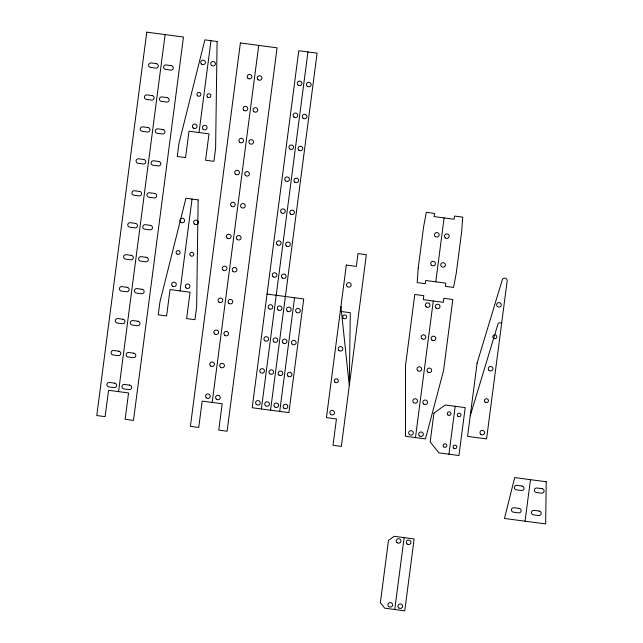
<?xml version="1.0" encoding="UTF-8"?>
<svg xmlns="http://www.w3.org/2000/svg" width="643" height="643" viewBox="0 0 643 643"><rect width="100%" height="100%" fill="white"/><g stroke="black" fill="none" stroke-linecap="round" stroke-linejoin="round"><path stroke-width="0.96" d="M118.561 391.619L165.114 34.585M199.008 132.538L210.984 40.686M180.056 290.909L192.032 199.057M212.182 402.438L258.727 45.404M261.388 408.972L307.941 51.938M270.558 410.194L317.112 53.16L298.762 50.717L252.209 407.75L288.908 412.629L303.729 298.947L267.038 294.068M279.737 411.407L294.558 297.725M415.474 437.57L433.278 300.988M435.777 281.819L444.112 217.921M394.746 609.524L404.125 537.636M448.935 454.207L455.188 406.28M525.05 521.2L530.467 479.662M470.234 415.812L497.979 323.959A1.68 1.607 9.1 0 1 499.804 322.826L501.669 323.075M340.292 311.381L350.298 312.715L349.286 385.535L340.919 306.59M405.516 365.554L405.46 436.243L425.481 438.904L443.549 370.609L452.817 299.517L443.807 298.32L443.292 302.314L423.271 299.654L423.793 295.667L414.783 294.47L405.516 365.554M198.14 199.869L196.654 306.751L194.966 319.7L186.623 318.598L190.063 292.235L170.049 289.575L166.609 315.938L158.266 314.829L159.954 301.872L185.923 198.245L198.14 199.869M217.093 41.498L215.606 148.38L213.918 161.337L205.575 160.228L209.015 133.865L189.002 131.204L185.562 157.567L177.219 156.458L178.915 143.502L204.876 39.874L217.093 41.498M546.228 481.76L545.642 523.932L504.458 518.459L514.705 477.572L546.228 481.76M418.223 268.107L417.178 282.599L425.353 283.684L425.77 280.485L445.792 283.145L445.374 286.344L453.548 287.429L456.257 273.162L461.666 231.625L462.711 217.141L454.537 216.056L454.119 219.247L434.105 216.587L434.523 213.396L426.349 212.311L423.641 226.577L418.223 268.107M146.765 32.15L96.772 415.539L105.114 416.648L108.554 390.293L128.568 392.953L125.128 419.308L133.471 420.418L183.464 37.029L146.765 32.15M240.386 42.96L190.392 426.357L198.735 427.466L202.167 401.103L222.189 403.764L218.749 430.127L227.092 431.228L277.077 47.839L240.386 42.96M346.328 265.061L326.443 417.612L336.45 418.947L333.01 445.302L341.353 446.411L366.349 254.716L358.006 253.607L356.343 266.387L346.328 265.061M388.485 540.433L380.359 602.732L384.739 608.19L404.76 610.85L414.132 538.963L394.111 536.302L388.485 540.433M433.921 413.208L430.175 441.958L438.928 452.873L458.949 455.533L465.194 407.614L445.181 404.953L433.921 413.208M477.106 363.094L467.557 436.364L486.574 438.896L507.166 280.911A2.524 2.419 9.1 0 0 505.173 278.218A2.524 2.419 9.1 0 0 502.247 279.874L477.106 363.094M156.233 63.633L151.234 62.974A2.355 2.259 9.1 0 0 148.605 64.895A2.355 2.259 9.1 0 0 150.647 67.443L155.654 68.11A2.355 2.259 9.1 0 0 158.274 66.181A2.355 2.259 9.1 0 0 156.233 63.633M171.247 65.634L166.24 64.967A2.355 2.259 9.1 0 0 163.619 66.888A2.355 2.259 9.1 0 0 165.661 69.436L170.66 70.103A2.355 2.259 9.1 0 0 173.288 68.174A2.355 2.259 9.1 0 0 171.247 65.634M152.069 95.582L147.062 94.923A2.355 2.259 9.1 0 0 144.434 96.844A2.355 2.259 9.1 0 0 146.483 99.392L151.483 100.059A2.355 2.259 9.1 0 0 154.111 98.13A2.355 2.259 9.1 0 0 152.069 95.582M167.084 97.583L162.076 96.916A2.355 2.259 9.1 0 0 159.448 98.837A2.355 2.259 9.1 0 0 161.497 101.385L166.497 102.052A2.355 2.259 9.1 0 0 169.125 100.123A2.355 2.259 9.1 0 0 167.084 97.583M147.906 127.531L142.899 126.872A2.355 2.259 9.1 0 0 140.27 128.793A2.355 2.259 9.1 0 0 142.312 131.341L147.319 132.008A2.355 2.259 9.1 0 0 149.948 130.079A2.355 2.259 9.1 0 0 147.906 127.531M162.912 129.532L157.913 128.865A2.355 2.259 9.1 0 0 155.284 130.794A2.355 2.259 9.1 0 0 157.326 133.334L162.333 134.001A2.355 2.259 9.1 0 0 164.962 132.072A2.355 2.259 9.1 0 0 162.912 129.532M143.735 159.48L138.735 158.821A2.355 2.259 9.1 0 0 136.107 160.742A2.355 2.259 9.1 0 0 138.149 163.29L143.156 163.957A2.355 2.259 9.1 0 0 145.784 162.028A2.355 2.259 9.1 0 0 143.735 159.48M158.749 161.481L153.741 160.814A2.355 2.259 9.1 0 0 151.121 162.743A2.355 2.259 9.1 0 0 153.163 165.283L158.17 165.95A2.355 2.259 9.1 0 0 160.79 164.021A2.355 2.259 9.1 0 0 158.749 161.481M139.571 191.429L134.564 190.77A2.355 2.259 9.1 0 0 131.944 192.691A2.355 2.259 9.1 0 0 133.985 195.239L138.984 195.906A2.355 2.259 9.1 0 0 141.613 193.977A2.355 2.259 9.1 0 0 139.571 191.429M154.585 193.43L149.578 192.763A2.355 2.259 9.1 0 0 146.95 194.692A2.355 2.259 9.1 0 0 148.999 197.232L153.998 197.899A2.355 2.259 9.1 0 0 156.627 195.978A2.355 2.259 9.1 0 0 154.585 193.43M135.408 223.386L130.4 222.719A2.355 2.259 9.1 0 0 127.772 224.64A2.355 2.259 9.1 0 0 129.822 227.188L134.821 227.855A2.355 2.259 9.1 0 0 137.449 225.926A2.355 2.259 9.1 0 0 135.408 223.386M150.414 225.38L145.414 224.712A2.355 2.259 9.1 0 0 142.786 226.641A2.355 2.259 9.1 0 0 144.828 229.181L149.835 229.848A2.355 2.259 9.1 0 0 152.463 227.927A2.355 2.259 9.1 0 0 150.414 225.38M131.236 255.335L126.237 254.668A2.355 2.259 9.1 0 0 123.609 256.589A2.355 2.259 9.1 0 0 125.65 259.137L130.658 259.804A2.355 2.259 9.1 0 0 133.286 257.875A2.355 2.259 9.1 0 0 131.236 255.335M146.25 257.329L141.251 256.661A2.355 2.259 9.1 0 0 138.623 258.59A2.355 2.259 9.1 0 0 140.664 261.138L145.672 261.797A2.355 2.259 9.1 0 0 148.292 259.876A2.355 2.259 9.1 0 0 146.25 257.329M127.073 287.284L122.074 286.617A2.355 2.259 9.1 0 0 119.445 288.546A2.355 2.259 9.1 0 0 121.487 291.086L126.494 291.753A2.355 2.259 9.1 0 0 129.114 289.824A2.355 2.259 9.1 0 0 127.073 287.284M142.087 289.278L137.08 288.611A2.355 2.259 9.1 0 0 134.451 290.54A2.355 2.259 9.1 0 0 136.501 293.087L141.5 293.747A2.355 2.259 9.1 0 0 144.128 291.826A2.355 2.259 9.1 0 0 142.087 289.278M122.909 319.233L117.902 318.566A2.355 2.259 9.1 0 0 115.274 320.495A2.355 2.259 9.1 0 0 117.323 323.035L122.323 323.702A2.355 2.259 9.1 0 0 124.951 321.773A2.355 2.259 9.1 0 0 122.909 319.233M137.923 321.227L132.916 320.56A2.355 2.259 9.1 0 0 130.288 322.489A2.355 2.259 9.1 0 0 132.329 325.036L137.337 325.696A2.355 2.259 9.1 0 0 139.965 323.775A2.355 2.259 9.1 0 0 137.923 321.227M118.746 351.182L113.739 350.515A2.355 2.259 9.1 0 0 111.11 352.444A2.355 2.259 9.1 0 0 113.152 354.984L118.159 355.651A2.355 2.259 9.1 0 0 120.788 353.73A2.355 2.259 9.1 0 0 118.746 351.182M133.752 353.176L128.753 352.509A2.355 2.259 9.1 0 0 126.124 354.438A2.355 2.259 9.1 0 0 128.166 356.986L133.173 357.645A2.355 2.259 9.1 0 0 135.802 355.724A2.355 2.259 9.1 0 0 133.752 353.176M114.575 383.132L109.575 382.464A2.355 2.259 9.1 0 0 106.947 384.393A2.355 2.259 9.1 0 0 108.988 386.933L113.996 387.6A2.355 2.259 9.1 0 0 116.624 385.679A2.355 2.259 9.1 0 0 114.575 383.132M129.589 385.125L124.581 384.458A2.355 2.259 9.1 0 0 121.961 386.387A2.355 2.259 9.1 0 0 124.003 388.935L129.002 389.594A2.355 2.259 9.1 0 0 131.63 387.673A2.355 2.259 9.1 0 0 129.589 385.125M522.003 486.012L516.996 485.352A2.355 2.259 9.1 0 0 514.368 487.273A2.355 2.259 9.1 0 0 516.417 489.821L521.417 490.488A2.355 2.259 9.1 0 0 524.045 488.559A2.355 2.259 9.1 0 0 522.003 486.012M542.017 488.672L537.018 488.013A2.355 2.259 9.1 0 0 534.389 489.934A2.355 2.259 9.1 0 0 536.431 492.482L541.438 493.149A2.355 2.259 9.1 0 0 544.058 491.22A2.355 2.259 9.1 0 0 542.017 488.672M519.086 508.38L514.078 507.713A2.355 2.259 9.1 0 0 511.458 509.642A2.355 2.259 9.1 0 0 513.5 512.19L518.499 512.857A2.355 2.259 9.1 0 0 521.127 510.928A2.355 2.259 9.1 0 0 519.086 508.38M539.099 511.04L534.1 510.373A2.355 2.259 9.1 0 0 531.472 512.302A2.355 2.259 9.1 0 0 533.513 514.85L538.521 515.509A2.355 2.259 9.1 0 0 541.149 513.588A2.355 2.259 9.1 0 0 539.099 511.04M206.355 397.856A2.355 2.259 9.1 0 0 210.213 396.651A2.355 2.259 9.1 0 0 207.142 394.03A2.355 2.259 9.1 0 0 206.355 397.856M248.013 78.366A2.355 2.259 9.1 0 0 251.871 77.152A2.355 2.259 9.1 0 0 248.801 74.54A2.355 2.259 9.1 0 0 248.013 78.366M194.403 224.005A2.355 2.259 9.1 0 0 198.261 222.791A2.355 2.259 9.1 0 0 195.199 220.179A2.355 2.259 9.1 0 0 194.403 224.005M190.457 255.713A2.017 1.937 9.1 0 0 193.768 254.676A2.017 1.937 9.1 0 0 191.14 252.434A2.017 1.937 9.1 0 0 190.457 255.713M186.068 287.903A2.355 2.259 9.1 0 0 189.934 286.698A2.355 2.259 9.1 0 0 186.864 284.077A2.355 2.259 9.1 0 0 186.068 287.903M172.396 286.087A2.355 2.259 9.1 0 0 176.254 284.873A2.355 2.259 9.1 0 0 173.184 282.261A2.355 2.259 9.1 0 0 172.396 286.087M176.785 253.897A2.017 1.937 9.1 0 0 180.088 252.86A2.017 1.937 9.1 0 0 177.46 250.617A2.017 1.937 9.1 0 0 176.785 253.897M180.723 222.189A2.355 2.259 9.1 0 0 184.581 220.975A2.355 2.259 9.1 0 0 181.519 218.363A2.355 2.259 9.1 0 0 180.723 222.189M203.188 129.291A2.355 2.259 9.1 0 0 207.046 128.078A2.355 2.259 9.1 0 0 203.984 125.465A2.355 2.259 9.1 0 0 203.188 129.291M207.576 97.101A2.017 1.937 9.1 0 0 210.888 96.064A2.017 1.937 9.1 0 0 208.26 93.822A2.017 1.937 9.1 0 0 207.576 97.101M211.523 65.393A2.355 2.259 9.1 0 0 215.381 64.179A2.355 2.259 9.1 0 0 212.311 61.567A2.355 2.259 9.1 0 0 211.523 65.393M201.516 64.059A2.355 2.259 9.1 0 0 205.374 62.853A2.355 2.259 9.1 0 0 202.304 60.233A2.355 2.259 9.1 0 0 201.516 64.059M197.57 95.767A2.017 1.937 9.1 0 0 200.873 94.73A2.017 1.937 9.1 0 0 198.245 92.488A2.017 1.937 9.1 0 0 197.57 95.767M193.181 127.957A2.355 2.259 9.1 0 0 197.039 126.751A2.355 2.259 9.1 0 0 193.977 124.131A2.355 2.259 9.1 0 0 193.181 127.957M210.518 365.907A2.355 2.259 9.1 0 0 214.376 364.702A2.355 2.259 9.1 0 0 211.314 362.081A2.355 2.259 9.1 0 0 210.518 365.907M214.682 333.958A2.355 2.259 9.1 0 0 218.54 332.752A2.355 2.259 9.1 0 0 215.477 330.132A2.355 2.259 9.1 0 0 214.682 333.958M218.853 302.009A2.355 2.259 9.1 0 0 222.711 300.803A2.355 2.259 9.1 0 0 219.641 298.183A2.355 2.259 9.1 0 0 218.853 302.009M223.017 270.06A2.355 2.259 9.1 0 0 226.875 268.854A2.355 2.259 9.1 0 0 223.812 266.234A2.355 2.259 9.1 0 0 223.017 270.06M227.18 238.111A2.355 2.259 9.1 0 0 231.038 236.905A2.355 2.259 9.1 0 0 227.976 234.285A2.355 2.259 9.1 0 0 227.18 238.111M231.351 206.162A2.355 2.259 9.1 0 0 235.209 204.948A2.355 2.259 9.1 0 0 232.139 202.336A2.355 2.259 9.1 0 0 231.351 206.162M235.515 174.213A2.355 2.259 9.1 0 0 239.373 172.999A2.355 2.259 9.1 0 0 236.302 170.387A2.355 2.259 9.1 0 0 235.515 174.213M239.678 142.264A2.355 2.259 9.1 0 0 243.536 141.05A2.355 2.259 9.1 0 0 240.474 138.438A2.355 2.259 9.1 0 0 239.678 142.264M243.842 110.315A2.355 2.259 9.1 0 0 247.708 109.101A2.355 2.259 9.1 0 0 244.637 106.489A2.355 2.259 9.1 0 0 243.842 110.315M216.361 399.19A2.355 2.259 9.1 0 0 220.219 397.977A2.355 2.259 9.1 0 0 217.157 395.365A2.355 2.259 9.1 0 0 216.361 399.19M258.02 79.692A2.355 2.259 9.1 0 0 261.878 78.486A2.355 2.259 9.1 0 0 258.808 75.866A2.355 2.259 9.1 0 0 258.02 79.692M253.856 111.641A2.355 2.259 9.1 0 0 257.714 110.435A2.355 2.259 9.1 0 0 254.644 107.815A2.355 2.259 9.1 0 0 253.856 111.641M249.685 143.59A2.355 2.259 9.1 0 0 253.543 142.384A2.355 2.259 9.1 0 0 250.481 139.764A2.355 2.259 9.1 0 0 249.685 143.59M245.522 175.539A2.355 2.259 9.1 0 0 249.38 174.333A2.355 2.259 9.1 0 0 246.317 171.713A2.355 2.259 9.1 0 0 245.522 175.539M241.358 207.488A2.355 2.259 9.1 0 0 245.216 206.282A2.355 2.259 9.1 0 0 242.146 203.662A2.355 2.259 9.1 0 0 241.358 207.488M237.187 239.437A2.355 2.259 9.1 0 0 241.053 238.231A2.355 2.259 9.1 0 0 237.982 235.611A2.355 2.259 9.1 0 0 237.187 239.437M233.023 271.386A2.355 2.259 9.1 0 0 236.881 270.181A2.355 2.259 9.1 0 0 233.819 267.56A2.355 2.259 9.1 0 0 233.023 271.386M228.86 303.335A2.355 2.259 9.1 0 0 232.718 302.13A2.355 2.259 9.1 0 0 229.647 299.517A2.355 2.259 9.1 0 0 228.86 303.335M224.696 335.284A2.355 2.259 9.1 0 0 228.554 334.079A2.355 2.259 9.1 0 0 225.484 331.466A2.355 2.259 9.1 0 0 224.696 335.284M220.525 367.241A2.355 2.259 9.1 0 0 224.383 366.028A2.355 2.259 9.1 0 0 221.321 363.416A2.355 2.259 9.1 0 0 220.525 367.241M338.949 350.467A2.355 2.259 9.1 0 0 342.815 349.262A2.355 2.259 9.1 0 0 339.745 346.641A2.355 2.259 9.1 0 0 338.949 350.467M347.284 286.569A2.355 2.259 9.1 0 0 351.142 285.363A2.355 2.259 9.1 0 0 348.08 282.743A2.355 2.259 9.1 0 0 347.284 286.569M343.338 318.277A2.017 1.937 9.1 0 0 346.649 317.24A2.017 1.937 9.1 0 0 344.021 314.998A2.017 1.937 9.1 0 0 343.338 318.277M335.011 382.175A2.017 1.937 9.1 0 0 338.314 381.146A2.017 1.937 9.1 0 0 335.686 378.904A2.017 1.937 9.1 0 0 335.011 382.175M330.623 414.365A2.355 2.259 9.1 0 0 334.481 413.16A2.355 2.259 9.1 0 0 331.41 410.539A2.355 2.259 9.1 0 0 330.623 414.365M493.462 338.226A2.017 1.937 9.1 0 0 496.774 337.189A2.017 1.937 9.1 0 0 494.145 334.947A2.017 1.937 9.1 0 0 493.462 338.226M497.409 306.518A2.355 2.259 9.1 0 0 501.267 305.304A2.355 2.259 9.1 0 0 498.204 302.692A2.355 2.259 9.1 0 0 497.409 306.518M489.074 370.416A2.355 2.259 9.1 0 0 492.932 369.203A2.355 2.259 9.1 0 0 489.87 366.59A2.355 2.259 9.1 0 0 489.074 370.416M480.747 434.314A2.355 2.259 9.1 0 0 484.605 433.109A2.355 2.259 9.1 0 0 481.535 430.488A2.355 2.259 9.1 0 0 480.747 434.314M485.135 402.124A2.017 1.937 9.1 0 0 488.439 401.087A2.017 1.937 9.1 0 0 485.811 398.845A2.017 1.937 9.1 0 0 485.135 402.124M296.415 312.313A2.355 2.259 9.1 0 0 300.273 311.108A2.355 2.259 9.1 0 0 297.203 308.487A2.355 2.259 9.1 0 0 296.415 312.313M292.252 344.262A2.355 2.259 9.1 0 0 296.11 343.057A2.355 2.259 9.1 0 0 293.039 340.436A2.355 2.259 9.1 0 0 292.252 344.262M288.08 376.211A2.355 2.259 9.1 0 0 291.938 375.006A2.355 2.259 9.1 0 0 288.876 372.385A2.355 2.259 9.1 0 0 288.08 376.211M283.917 408.16A2.355 2.259 9.1 0 0 287.775 406.955A2.355 2.259 9.1 0 0 284.712 404.334A2.355 2.259 9.1 0 0 283.917 408.16M274.746 406.947A2.355 2.259 9.1 0 0 278.604 405.733A2.355 2.259 9.1 0 0 275.534 403.121A2.355 2.259 9.1 0 0 274.746 406.947M278.909 374.998A2.355 2.259 9.1 0 0 282.767 373.784A2.355 2.259 9.1 0 0 279.697 371.172A2.355 2.259 9.1 0 0 278.909 374.998M283.073 343.049A2.355 2.259 9.1 0 0 286.931 341.835A2.355 2.259 9.1 0 0 283.868 339.223A2.355 2.259 9.1 0 0 283.073 343.049M287.236 311.099A2.355 2.259 9.1 0 0 291.102 309.886A2.355 2.259 9.1 0 0 288.032 307.274A2.355 2.259 9.1 0 0 287.236 311.099M265.567 405.725A2.355 2.259 9.1 0 0 269.425 404.519A2.355 2.259 9.1 0 0 266.363 401.899A2.355 2.259 9.1 0 0 265.567 405.725M269.73 373.776A2.355 2.259 9.1 0 0 273.596 372.562A2.355 2.259 9.1 0 0 270.526 369.95A2.355 2.259 9.1 0 0 269.73 373.776M273.902 341.827A2.355 2.259 9.1 0 0 277.76 340.613A2.355 2.259 9.1 0 0 274.69 338.001A2.355 2.259 9.1 0 0 273.902 341.827M278.065 309.878A2.355 2.259 9.1 0 0 281.923 308.664A2.355 2.259 9.1 0 0 278.861 306.052A2.355 2.259 9.1 0 0 278.065 309.878M282.229 277.929A2.355 2.259 9.1 0 0 286.087 276.715A2.355 2.259 9.1 0 0 283.024 274.103A2.355 2.259 9.1 0 0 282.229 277.929M286.4 245.98A2.355 2.259 9.1 0 0 290.258 244.766A2.355 2.259 9.1 0 0 287.188 242.154A2.355 2.259 9.1 0 0 286.4 245.98M290.564 214.031A2.355 2.259 9.1 0 0 294.422 212.817A2.355 2.259 9.1 0 0 291.351 210.205A2.355 2.259 9.1 0 0 290.564 214.031M294.727 182.082A2.355 2.259 9.1 0 0 298.585 180.868A2.355 2.259 9.1 0 0 295.523 178.256A2.355 2.259 9.1 0 0 294.727 182.082M298.891 150.132A2.355 2.259 9.1 0 0 302.757 148.919A2.355 2.259 9.1 0 0 299.686 146.307A2.355 2.259 9.1 0 0 298.891 150.132M303.062 118.183A2.355 2.259 9.1 0 0 306.92 116.97A2.355 2.259 9.1 0 0 303.85 114.358A2.355 2.259 9.1 0 0 303.062 118.183M307.225 86.234A2.355 2.259 9.1 0 0 311.083 85.021A2.355 2.259 9.1 0 0 308.021 82.408A2.355 2.259 9.1 0 0 307.225 86.234M256.396 404.503A2.355 2.259 9.1 0 0 260.254 403.298A2.355 2.259 9.1 0 0 257.184 400.677A2.355 2.259 9.1 0 0 256.396 404.503M260.56 372.554A2.355 2.259 9.1 0 0 264.418 371.349A2.355 2.259 9.1 0 0 261.355 368.728A2.355 2.259 9.1 0 0 260.56 372.554M264.723 340.605A2.355 2.259 9.1 0 0 268.581 339.4A2.355 2.259 9.1 0 0 265.519 336.779A2.355 2.259 9.1 0 0 264.723 340.605M268.895 308.656A2.355 2.259 9.1 0 0 272.753 307.45A2.355 2.259 9.1 0 0 269.682 304.83A2.355 2.259 9.1 0 0 268.895 308.656M273.058 276.707A2.355 2.259 9.1 0 0 276.916 275.501A2.355 2.259 9.1 0 0 273.846 272.881A2.355 2.259 9.1 0 0 273.058 276.707M277.221 244.758A2.355 2.259 9.1 0 0 281.079 243.552A2.355 2.259 9.1 0 0 278.017 240.932A2.355 2.259 9.1 0 0 277.221 244.758M281.385 212.809A2.355 2.259 9.1 0 0 285.251 211.603A2.355 2.259 9.1 0 0 282.181 208.983A2.355 2.259 9.1 0 0 281.385 212.809M285.556 180.86A2.355 2.259 9.1 0 0 289.414 179.654A2.355 2.259 9.1 0 0 286.344 177.034A2.355 2.259 9.1 0 0 285.556 180.86M289.72 148.911A2.355 2.259 9.1 0 0 293.578 147.705A2.355 2.259 9.1 0 0 290.515 145.085A2.355 2.259 9.1 0 0 289.72 148.911M293.883 116.962A2.355 2.259 9.1 0 0 297.741 115.756A2.355 2.259 9.1 0 0 294.679 113.136A2.355 2.259 9.1 0 0 293.883 116.962M298.055 85.013A2.355 2.259 9.1 0 0 301.913 83.807A2.355 2.259 9.1 0 0 298.842 81.187A2.355 2.259 9.1 0 0 298.055 85.013M445.277 237.838A2.355 2.259 9.1 0 0 449.135 236.624A2.355 2.259 9.1 0 0 446.065 234.012A2.355 2.259 9.1 0 0 445.277 237.838M441.524 266.588A2.355 2.259 9.1 0 0 445.382 265.382A2.355 2.259 9.1 0 0 442.32 262.762A2.355 2.259 9.1 0 0 441.524 266.588M431.517 265.262A2.355 2.259 9.1 0 0 435.375 264.048A2.355 2.259 9.1 0 0 432.305 261.436A2.355 2.259 9.1 0 0 431.517 265.262M435.263 236.503A2.355 2.259 9.1 0 0 439.121 235.298A2.355 2.259 9.1 0 0 436.058 232.678A2.355 2.259 9.1 0 0 435.263 236.503M431.943 340.075A2.355 2.259 9.1 0 0 435.801 338.861A2.355 2.259 9.1 0 0 432.739 336.249A2.355 2.259 9.1 0 0 431.943 340.075M436.107 308.126A2.355 2.259 9.1 0 0 439.965 306.912A2.355 2.259 9.1 0 0 436.902 304.3A2.355 2.259 9.1 0 0 436.107 308.126M426.1 306.791A2.355 2.259 9.1 0 0 429.958 305.586A2.355 2.259 9.1 0 0 426.896 302.966A2.355 2.259 9.1 0 0 426.1 306.791M421.937 338.74A2.355 2.259 9.1 0 0 425.795 337.535A2.355 2.259 9.1 0 0 422.724 334.915A2.355 2.259 9.1 0 0 421.937 338.74M443.758 446.869A1.849 1.768 9.1 0 0 446.789 445.92A1.849 1.768 9.1 0 0 444.377 443.863A1.849 1.768 9.1 0 0 443.758 446.869M447.922 414.92A1.849 1.768 9.1 0 0 450.952 413.971A1.849 1.768 9.1 0 0 448.549 411.914A1.849 1.768 9.1 0 0 447.922 414.92M457.929 416.254A1.849 1.768 9.1 0 0 460.967 415.306A1.849 1.768 9.1 0 0 458.555 413.248A1.849 1.768 9.1 0 0 457.929 416.254M453.765 448.203A1.849 1.768 9.1 0 0 456.795 447.255A1.849 1.768 9.1 0 0 454.392 445.197A1.849 1.768 9.1 0 0 453.765 448.203M419.445 435.922A2.355 2.259 9.1 0 0 423.303 434.708A2.355 2.259 9.1 0 0 420.241 432.096A2.355 2.259 9.1 0 0 419.445 435.922M423.608 403.973A2.355 2.259 9.1 0 0 427.474 402.759A2.355 2.259 9.1 0 0 424.404 400.147A2.355 2.259 9.1 0 0 423.608 403.973M427.78 372.024A2.355 2.259 9.1 0 0 431.638 370.81A2.355 2.259 9.1 0 0 428.568 368.198A2.355 2.259 9.1 0 0 427.78 372.024M417.773 370.689A2.355 2.259 9.1 0 0 421.631 369.484A2.355 2.259 9.1 0 0 418.561 366.864A2.355 2.259 9.1 0 0 417.773 370.689M413.602 402.639A2.355 2.259 9.1 0 0 417.46 401.433A2.355 2.259 9.1 0 0 414.397 398.813A2.355 2.259 9.1 0 0 413.602 402.639M409.438 434.588A2.355 2.259 9.1 0 0 413.296 433.382A2.355 2.259 9.1 0 0 410.234 430.762A2.355 2.259 9.1 0 0 409.438 434.588M398.724 607.868A2.355 2.259 9.1 0 0 402.582 606.662A2.355 2.259 9.1 0 0 399.512 604.042A2.355 2.259 9.1 0 0 398.724 607.868M388.718 606.542A2.355 2.259 9.1 0 0 392.576 605.328A2.355 2.259 9.1 0 0 389.505 602.716A2.355 2.259 9.1 0 0 388.718 606.542M397.044 542.644A2.355 2.259 9.1 0 0 400.902 541.43A2.355 2.259 9.1 0 0 397.84 538.818A2.355 2.259 9.1 0 0 397.044 542.644M407.051 543.97A2.355 2.259 9.1 0 0 410.917 542.764A2.355 2.259 9.1 0 0 407.847 540.144A2.355 2.259 9.1 0 0 407.051 543.97"/></g></svg>
